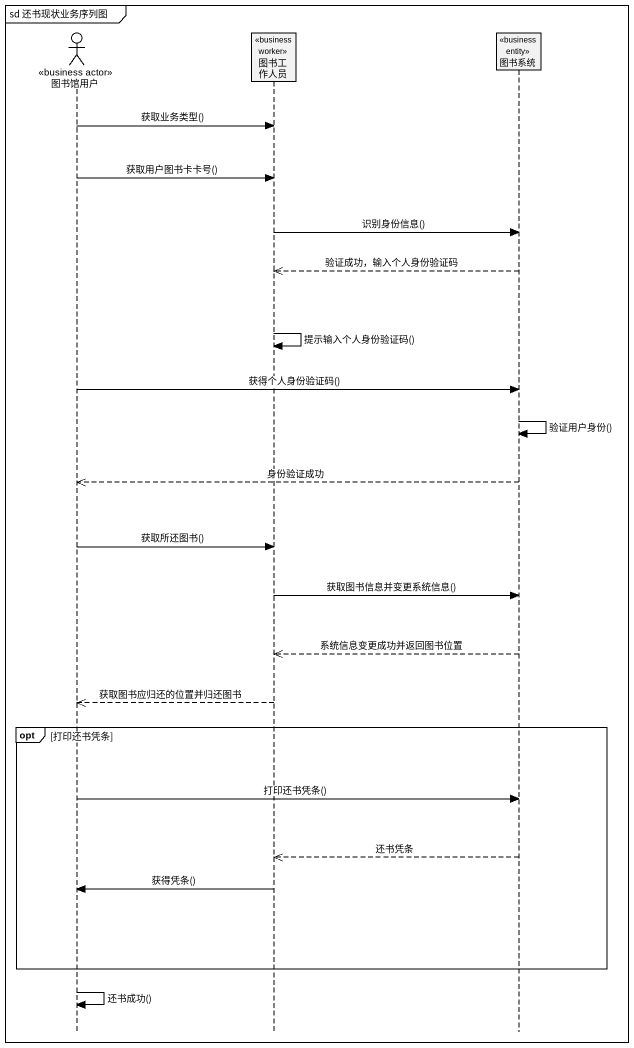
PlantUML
@startuml
mainframe sd 还书现状业务序列图
hide footbox
actor 图书馆用户 <<business actor>>
participant 图书工作人员 <<business worker>>
participant 图书系统 <<business entity>>

图书馆用户 -> 图书工作人员 : 获取业务类型()
图书馆用户 -> 图书工作人员 : 获取用户图书卡卡号()
图书工作人员 -> 图书系统 : 识别身份信息()
图书系统 -->> 图书工作人员 : 验证成功，输入个人身份验证码
图书工作人员 -> 图书工作人员 : 提示输入个人身份验证码()
图书馆用户 -> 图书系统 : 获得个人身份验证码()
图书系统 -> 图书系统 : 验证用户身份()
图书系统 -->> 图书馆用户 : 身份验证成功
图书馆用户 -> 图书工作人员 : 获取所还图书()
图书工作人员 -> 图书系统 : 获取图书信息并变更系统信息()
图书系统 -->> 图书工作人员 : 系统信息变更成功并返回图书位置
图书工作人员 -->> 图书馆用户 : 获取图书应归还的位置并归还图书
opt 打印还书凭条
  图书馆用户 -> 图书系统 : 打印还书凭条()
  图书系统 -->> 图书工作人员 : 还书凭条
  图书工作人员 -> 图书馆用户 : 获得凭条()
end
图书馆用户 -> 图书馆用户 : 还书成功()
@enduml
